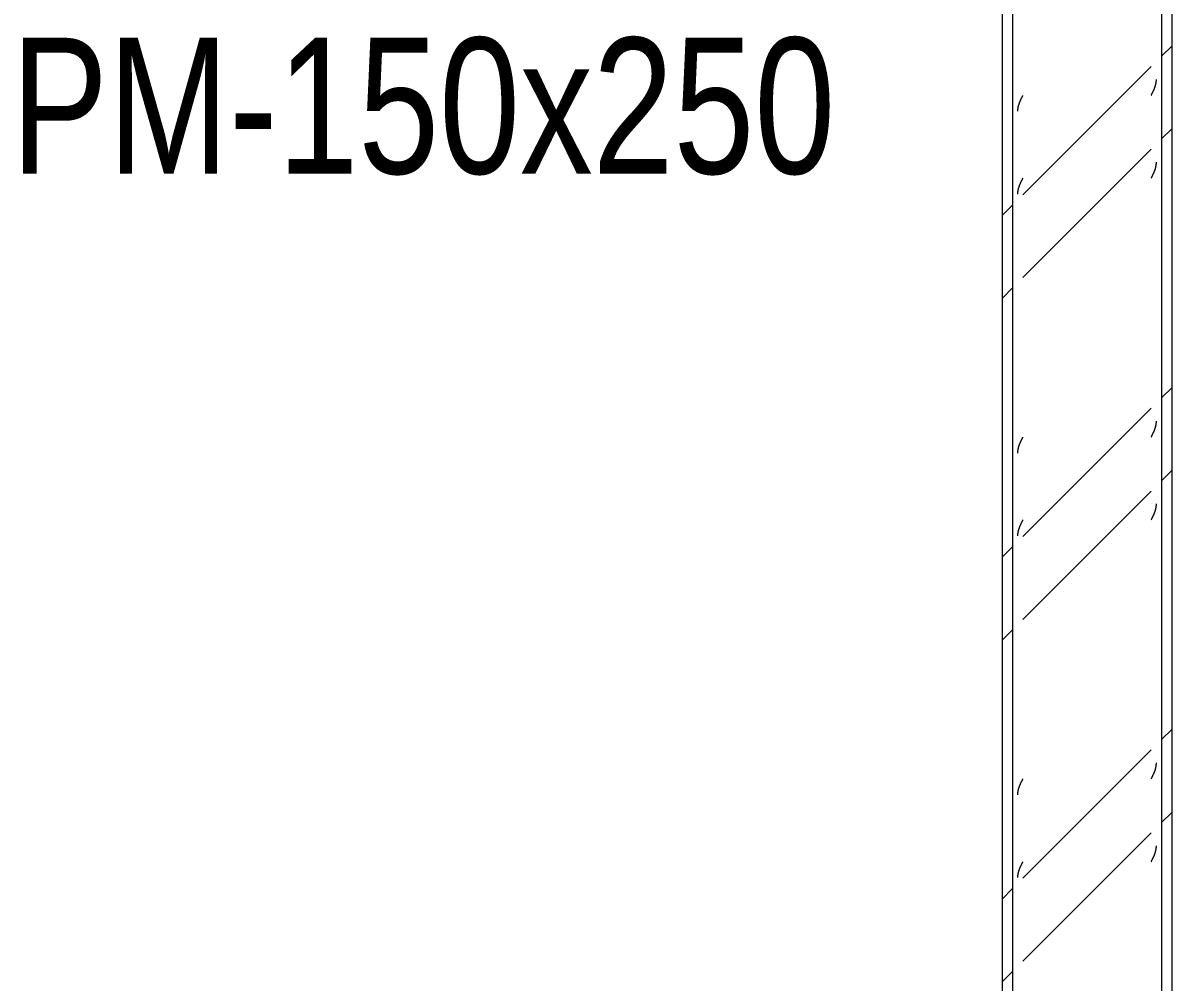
# Model space of a CAD drawing. Header units: centimetres. Extents: x -6111 to 13767, y -285 to 1600.
# Drawn here: x -5595.5 to -5426.3, y 370 to 511.2 of the extents above; entities that cross this region are included whole.
import ezdxf

# ---------------------------------------------------------------- set-up
doc = ezdxf.new("R2010")
doc.units = ezdxf.units.CM
doc.layers.add('S-COLS', color=7, linetype='Continuous', lineweight=9)
doc.layers.add('S-COLS-IDEN', color=7, linetype='Continuous', lineweight=9)
doc.styles.add('Century Gothic_2', font='GOTHIC.TTF', dxfattribs={"width": 0.8, "height": 20})
pattern_1 = [(45, (0, 0), (-25.14472, 25.14472), []), (45, (0, 38.1), (-25.14472, 25.14472), [])]

# ---------------------------------------------------------------- blocks, each defined once
blk = doc.blocks.new('FP_1-Elevación Eje 1')
at = {"layer": 'S-COLS', "color": 9, "true_color": 0xc0c0c0}
for p, q in [((-5428.69, 502.3), (-5428.68, 502.34)), ((-5428.68, 502.37), (-5428.67, 502.41)), ((-5428.68, 502.34), (-5428.68, 502.37)), ((-5428.67, 502.41), (-5428.66, 502.45)), ((-5428.66, 502.48), (-5428.65, 502.52)), ((-5428.66, 502.45), (-5428.66, 502.48)), ((-5428.65, 502.6), (-5428.64, 502.63)), ((-5428.65, 502.56), (-5428.65, 502.6)), ((-5428.65, 502.52), (-5428.65, 502.56)), ((-5428.64, 502.71), (-5428.63, 502.75)), ((-5428.64, 502.67), (-5428.64, 502.71)), ((-5428.64, 502.63), (-5428.64, 502.67)), ((-5428.63, 502.82), (-5428.63, 502.86)), ((-5428.63, 502.78), (-5428.63, 502.82)), ((-5428.63, 502.75), (-5428.63, 502.78)), ((-5429.34, 500.62), (-5429.32, 500.66)), ((-5429.32, 500.66), (-5429.31, 500.69)), ((-5429.31, 500.69), (-5429.29, 500.73)), ((-5429.29, 500.73), (-5429.27, 500.77)), ((-5429.27, 500.77), (-5429.25, 500.81)), ((-5429.25, 500.81), (-5429.23, 500.84)), ((-5429.23, 500.84), (-5429.21, 500.88)), ((-5429.21, 500.88), (-5429.19, 500.92)), ((-5429.19, 500.92), (-5429.18, 500.95)), ((-5429.18, 500.95), (-5429.16, 500.99)), ((-5429.16, 500.99), (-5429.14, 501.03)), ((-5429.14, 501.03), (-5429.12, 501.07)), ((-5429.12, 501.07), (-5429.11, 501.1)), ((-5429.11, 501.1), (-5429.09, 501.14)), ((-5429.09, 501.14), (-5429.07, 501.18)), ((-5429.07, 501.18), (-5429.05, 501.22)), ((-5429.05, 501.22), (-5429.04, 501.25)), ((-5429.04, 501.25), (-5429.02, 501.29)), ((-5429.02, 501.29), (-5429, 501.33)), ((-5429, 501.33), (-5428.99, 501.37)), ((-5428.99, 501.37), (-5428.97, 501.4)), ((-5428.97, 501.4), (-5428.96, 501.44)), ((-5428.96, 501.44), (-5428.94, 501.48)), ((-5428.94, 501.48), (-5428.93, 501.51)), ((-5428.93, 501.51), (-5428.91, 501.55)), ((-5428.91, 501.55), (-5428.9, 501.59)), ((-5428.9, 501.59), (-5428.88, 501.63)), ((-5428.88, 501.63), (-5428.87, 501.66)), ((-5428.87, 501.66), (-5428.86, 501.7)), ((-5428.86, 501.7), (-5428.84, 501.74)), ((-5428.84, 501.74), (-5428.83, 501.78)), ((-5428.83, 501.78), (-5428.82, 501.81)), ((-5428.82, 501.81), (-5428.81, 501.85)), ((-5428.81, 501.85), (-5428.79, 501.89)), ((-5428.79, 501.89), (-5428.78, 501.92)), ((-5428.78, 501.92), (-5428.77, 501.96)), ((-5428.77, 501.96), (-5428.76, 502)), ((-5428.76, 502), (-5428.75, 502.04)), ((-5428.75, 502.04), (-5428.74, 502.07)), ((-5428.74, 502.07), (-5428.73, 502.11)), ((-5428.73, 502.11), (-5428.72, 502.15)), ((-5428.72, 502.15), (-5428.71, 502.19)), ((-5428.71, 502.19), (-5428.7, 502.22)), ((-5428.7, 502.26), (-5428.69, 502.3)), ((-5428.7, 502.22), (-5428.7, 502.26)), ((-5429.4, 500.51), (-5429.38, 500.54)), ((-5429.38, 500.54), (-5429.36, 500.58)), ((-5429.36, 500.58), (-5429.34, 500.62)), ((-5428.64, 490.52), (-5428.63, 490.56)), ((-5428.64, 490.48), (-5428.64, 490.52)), ((-5428.63, 490.63), (-5428.63, 490.67)), ((-5428.63, 490.59), (-5428.63, 490.63)), ((-5428.63, 490.56), (-5428.63, 490.59)), ((-5429.18, 488.77), (-5429.16, 488.8)), ((-5429.16, 488.8), (-5429.14, 488.84)), ((-5429.14, 488.84), (-5429.12, 488.88)), ((-5429.12, 488.88), (-5429.11, 488.91)), ((-5429.11, 488.91), (-5429.09, 488.95)), ((-5429.09, 488.95), (-5429.07, 488.99)), ((-5429.07, 488.99), (-5429.05, 489.03)), ((-5429.05, 489.03), (-5429.04, 489.06)), ((-5429.04, 489.06), (-5429.02, 489.1)), ((-5429.02, 489.1), (-5429, 489.14)), ((-5429, 489.14), (-5428.99, 489.18)), ((-5428.99, 489.18), (-5428.97, 489.21)), ((-5428.97, 489.21), (-5428.96, 489.25)), ((-5428.96, 489.25), (-5428.94, 489.29)), ((-5428.94, 489.29), (-5428.93, 489.33)), ((-5428.93, 489.33), (-5428.91, 489.36)), ((-5428.91, 489.36), (-5428.9, 489.4)), ((-5428.9, 489.4), (-5428.88, 489.44)), ((-5428.88, 489.44), (-5428.87, 489.47)), ((-5428.87, 489.47), (-5428.86, 489.51)), ((-5428.86, 489.51), (-5428.84, 489.55)), ((-5428.84, 489.55), (-5428.83, 489.59)), ((-5428.83, 489.59), (-5428.82, 489.62)), ((-5428.82, 489.62), (-5428.81, 489.66)), ((-5428.81, 489.66), (-5428.79, 489.7)), ((-5428.79, 489.7), (-5428.78, 489.74)), ((-5428.78, 489.74), (-5428.77, 489.77)), ((-5428.77, 489.77), (-5428.76, 489.81)), ((-5428.76, 489.81), (-5428.75, 489.85)), ((-5428.75, 489.85), (-5428.74, 489.88)), ((-5428.74, 489.88), (-5428.73, 489.92)), ((-5428.73, 489.92), (-5428.72, 489.96)), ((-5428.72, 489.96), (-5428.71, 490)), ((-5428.71, 490), (-5428.7, 490.03)), ((-5428.7, 490.07), (-5428.69, 490.11)), ((-5428.7, 490.03), (-5428.7, 490.07)), ((-5428.69, 490.11), (-5428.68, 490.15)), ((-5428.68, 490.18), (-5428.67, 490.22)), ((-5428.68, 490.15), (-5428.68, 490.18)), ((-5428.67, 490.22), (-5428.66, 490.26)), ((-5428.66, 490.3), (-5428.65, 490.33)), ((-5428.66, 490.26), (-5428.66, 490.3)), ((-5428.65, 490.41), (-5428.64, 490.44)), ((-5428.65, 490.37), (-5428.65, 490.41)), ((-5428.65, 490.33), (-5428.65, 490.37)), ((-5428.64, 490.44), (-5428.64, 490.48)), ((-5429.4, 488.32), (-5429.38, 488.36)), ((-5429.38, 488.36), (-5429.36, 488.39)), ((-5429.36, 488.39), (-5429.34, 488.43)), ((-5429.34, 488.43), (-5429.32, 488.47)), ((-5429.32, 488.47), (-5429.31, 488.5)), ((-5429.31, 488.5), (-5429.29, 488.54)), ((-5429.29, 488.54), (-5429.27, 488.58)), ((-5429.27, 488.58), (-5429.25, 488.62)), ((-5429.25, 488.62), (-5429.23, 488.65)), ((-5429.23, 488.65), (-5429.21, 488.69)), ((-5429.21, 488.69), (-5429.19, 488.73)), ((-5429.19, 488.73), (-5429.18, 488.77)), ((-5428.81, 451.56), (-5428.79, 451.6)), ((-5428.79, 451.6), (-5428.78, 451.64)), ((-5428.78, 451.64), (-5428.77, 451.67)), ((-5428.77, 451.67), (-5428.76, 451.71)), ((-5428.76, 451.71), (-5428.75, 451.75)), ((-5428.75, 451.75), (-5428.74, 451.78)), ((-5428.74, 451.78), (-5428.73, 451.82)), ((-5428.73, 451.82), (-5428.72, 451.86)), ((-5428.72, 451.86), (-5428.71, 451.9)), ((-5428.71, 451.9), (-5428.7, 451.93)), ((-5428.7, 451.97), (-5428.69, 452.01)), ((-5428.7, 451.93), (-5428.7, 451.97)), ((-5428.69, 452.01), (-5428.68, 452.05)), ((-5428.68, 452.08), (-5428.67, 452.12)), ((-5428.68, 452.05), (-5428.68, 452.08)), ((-5428.67, 452.12), (-5428.66, 452.16)), ((-5428.66, 452.2), (-5428.65, 452.23)), ((-5428.66, 452.16), (-5428.66, 452.2)), ((-5428.65, 452.31), (-5428.64, 452.34)), ((-5428.65, 452.27), (-5428.65, 452.31)), ((-5428.65, 452.23), (-5428.65, 452.27)), ((-5428.64, 452.42), (-5428.63, 452.46)), ((-5428.64, 452.38), (-5428.64, 452.42)), ((-5428.64, 452.34), (-5428.64, 452.38)), ((-5428.63, 452.53), (-5428.63, 452.57)), ((-5428.63, 452.49), (-5428.63, 452.53)), ((-5428.63, 452.46), (-5428.63, 452.49)), ((-5429.4, 450.22), (-5429.38, 450.26)), ((-5429.38, 450.26), (-5429.36, 450.29)), ((-5429.36, 450.29), (-5429.34, 450.33)), ((-5429.34, 450.33), (-5429.32, 450.37)), ((-5429.32, 450.37), (-5429.31, 450.4)), ((-5429.31, 450.4), (-5429.29, 450.44)), ((-5429.29, 450.44), (-5429.27, 450.48)), ((-5429.27, 450.48), (-5429.25, 450.52)), ((-5429.25, 450.52), (-5429.23, 450.55)), ((-5429.23, 450.55), (-5429.21, 450.59)), ((-5429.21, 450.59), (-5429.19, 450.63)), ((-5429.19, 450.63), (-5429.18, 450.67)), ((-5429.18, 450.67), (-5429.16, 450.7)), ((-5429.16, 450.7), (-5429.14, 450.74)), ((-5429.14, 450.74), (-5429.12, 450.78)), ((-5429.12, 450.78), (-5429.11, 450.81)), ((-5429.11, 450.81), (-5429.09, 450.85)), ((-5429.09, 450.85), (-5429.07, 450.89)), ((-5429.07, 450.89), (-5429.05, 450.93)), ((-5429.05, 450.93), (-5429.04, 450.96)), ((-5429.04, 450.96), (-5429.02, 451)), ((-5429.02, 451), (-5429, 451.04)), ((-5429, 451.04), (-5428.99, 451.08)), ((-5428.99, 451.08), (-5428.97, 451.11)), ((-5428.97, 451.11), (-5428.96, 451.15)), ((-5428.96, 451.15), (-5428.94, 451.19)), ((-5428.94, 451.19), (-5428.93, 451.23)), ((-5428.93, 451.23), (-5428.91, 451.26)), ((-5428.91, 451.26), (-5428.9, 451.3)), ((-5428.9, 451.3), (-5428.88, 451.34)), ((-5428.88, 451.34), (-5428.87, 451.37)), ((-5428.87, 451.37), (-5428.86, 451.41)), ((-5428.86, 451.41), (-5428.84, 451.45)), ((-5428.84, 451.45), (-5428.83, 451.49)), ((-5428.83, 451.49), (-5428.82, 451.52)), ((-5428.82, 451.52), (-5428.81, 451.56)), ((-5428.7, 439.78), (-5428.69, 439.82)), ((-5428.7, 439.74), (-5428.7, 439.78)), ((-5428.69, 439.82), (-5428.68, 439.86)), ((-5428.68, 439.89), (-5428.67, 439.93)), ((-5428.68, 439.86), (-5428.68, 439.89)), ((-5428.67, 439.93), (-5428.66, 439.97)), ((-5428.66, 440.01), (-5428.65, 440.04)), ((-5428.66, 439.97), (-5428.66, 440.01)), ((-5428.65, 440.12), (-5428.64, 440.15)), ((-5428.65, 440.08), (-5428.65, 440.12)), ((-5428.65, 440.04), (-5428.65, 440.08)), ((-5428.64, 440.23), (-5428.63, 440.27)), ((-5428.64, 440.19), (-5428.64, 440.23)), ((-5428.64, 440.15), (-5428.64, 440.19)), ((-5428.63, 440.34), (-5428.63, 440.38)), ((-5428.63, 440.3), (-5428.63, 440.34)), ((-5428.63, 440.27), (-5428.63, 440.3)), ((-5429.4, 438.03), (-5429.38, 438.07)), ((-5429.38, 438.07), (-5429.36, 438.1)), ((-5429.36, 438.1), (-5429.34, 438.14)), ((-5429.34, 438.14), (-5429.32, 438.18)), ((-5429.32, 438.18), (-5429.31, 438.21)), ((-5429.31, 438.21), (-5429.29, 438.25)), ((-5429.29, 438.25), (-5429.27, 438.29)), ((-5429.27, 438.29), (-5429.25, 438.33)), ((-5429.25, 438.33), (-5429.23, 438.36)), ((-5429.23, 438.36), (-5429.21, 438.4)), ((-5429.21, 438.4), (-5429.19, 438.44)), ((-5429.19, 438.44), (-5429.18, 438.48)), ((-5429.18, 438.48), (-5429.16, 438.51)), ((-5429.16, 438.51), (-5429.14, 438.55)), ((-5429.14, 438.55), (-5429.12, 438.59)), ((-5429.12, 438.59), (-5429.11, 438.63)), ((-5429.11, 438.63), (-5429.09, 438.66)), ((-5429.09, 438.66), (-5429.07, 438.7)), ((-5429.07, 438.7), (-5429.05, 438.74)), ((-5429.05, 438.74), (-5429.04, 438.77)), ((-5429.04, 438.77), (-5429.02, 438.81)), ((-5429.02, 438.81), (-5429, 438.85)), ((-5429, 438.85), (-5428.99, 438.89)), ((-5428.99, 438.89), (-5428.97, 438.92)), ((-5428.97, 438.92), (-5428.96, 438.96)), ((-5428.96, 438.96), (-5428.94, 439)), ((-5428.94, 439), (-5428.93, 439.04)), ((-5428.93, 439.04), (-5428.91, 439.07)), ((-5428.91, 439.07), (-5428.9, 439.11)), ((-5428.9, 439.11), (-5428.88, 439.15)), ((-5428.88, 439.15), (-5428.87, 439.18)), ((-5428.87, 439.18), (-5428.86, 439.22)), ((-5428.86, 439.22), (-5428.84, 439.26)), ((-5428.84, 439.26), (-5428.83, 439.3)), ((-5428.83, 439.3), (-5428.82, 439.33)), ((-5428.82, 439.33), (-5428.81, 439.37)), ((-5428.81, 439.37), (-5428.79, 439.41)), ((-5428.79, 439.41), (-5428.78, 439.45)), ((-5428.78, 439.45), (-5428.77, 439.48)), ((-5428.77, 439.48), (-5428.76, 439.52)), ((-5428.76, 439.52), (-5428.75, 439.56)), ((-5428.75, 439.56), (-5428.74, 439.6)), ((-5428.74, 439.6), (-5428.73, 439.63)), ((-5428.73, 439.63), (-5428.72, 439.67)), ((-5428.72, 439.67), (-5428.71, 439.71)), ((-5428.71, 439.71), (-5428.7, 439.74)), ((-5428.97, 400.82), (-5428.96, 400.86)), ((-5428.96, 400.86), (-5428.94, 400.9)), ((-5428.94, 400.9), (-5428.93, 400.94)), ((-5428.93, 400.94), (-5428.91, 400.97)), ((-5428.91, 400.97), (-5428.9, 401.01)), ((-5428.9, 401.01), (-5428.88, 401.05)), ((-5428.88, 401.05), (-5428.87, 401.08)), ((-5428.87, 401.08), (-5428.86, 401.12)), ((-5428.86, 401.12), (-5428.84, 401.16)), ((-5428.84, 401.16), (-5428.83, 401.2)), ((-5428.83, 401.2), (-5428.82, 401.23)), ((-5428.82, 401.23), (-5428.81, 401.27)), ((-5428.81, 401.27), (-5428.79, 401.31)), ((-5428.79, 401.31), (-5428.78, 401.35)), ((-5428.78, 401.35), (-5428.77, 401.38)), ((-5428.77, 401.38), (-5428.76, 401.42)), ((-5428.76, 401.42), (-5428.75, 401.46)), ((-5428.75, 401.46), (-5428.74, 401.5)), ((-5428.74, 401.5), (-5428.73, 401.53)), ((-5428.73, 401.53), (-5428.72, 401.57)), ((-5428.72, 401.57), (-5428.71, 401.61)), ((-5428.71, 401.61), (-5428.7, 401.64)), ((-5428.7, 401.68), (-5428.69, 401.72)), ((-5428.7, 401.64), (-5428.7, 401.68)), ((-5428.69, 401.72), (-5428.68, 401.76)), ((-5428.68, 401.79), (-5428.67, 401.83)), ((-5428.68, 401.76), (-5428.68, 401.79)), ((-5428.67, 401.83), (-5428.66, 401.87)), ((-5428.66, 401.91), (-5428.65, 401.94)), ((-5428.66, 401.87), (-5428.66, 401.91)), ((-5428.65, 402.02), (-5428.64, 402.05)), ((-5428.65, 401.98), (-5428.65, 402.02)), ((-5428.65, 401.94), (-5428.65, 401.98)), ((-5428.64, 402.13), (-5428.63, 402.17)), ((-5428.64, 402.09), (-5428.64, 402.13)), ((-5428.64, 402.05), (-5428.64, 402.09)), ((-5428.63, 402.24), (-5428.63, 402.28)), ((-5428.63, 402.2), (-5428.63, 402.24)), ((-5428.63, 402.17), (-5428.63, 402.2)), ((-5429.4, 399.93), (-5429.38, 399.97)), ((-5429.38, 399.97), (-5429.36, 400)), ((-5429.36, 400), (-5429.34, 400.04)), ((-5429.34, 400.04), (-5429.32, 400.08)), ((-5429.32, 400.08), (-5429.31, 400.11)), ((-5429.31, 400.11), (-5429.29, 400.15)), ((-5429.29, 400.15), (-5429.27, 400.19)), ((-5429.27, 400.19), (-5429.25, 400.23)), ((-5429.25, 400.23), (-5429.23, 400.26)), ((-5429.23, 400.26), (-5429.21, 400.3)), ((-5429.21, 400.3), (-5429.19, 400.34)), ((-5429.19, 400.34), (-5429.18, 400.38)), ((-5429.18, 400.38), (-5429.16, 400.41)), ((-5429.16, 400.41), (-5429.14, 400.45)), ((-5429.14, 400.45), (-5429.12, 400.49)), ((-5429.12, 400.49), (-5429.11, 400.53)), ((-5429.11, 400.53), (-5429.09, 400.56)), ((-5429.09, 400.56), (-5429.07, 400.6)), ((-5429.07, 400.6), (-5429.05, 400.64)), ((-5429.05, 400.64), (-5429.04, 400.67)), ((-5429.04, 400.67), (-5429.02, 400.71)), ((-5429.02, 400.71), (-5429, 400.75)), ((-5429, 400.75), (-5428.99, 400.79)), ((-5428.99, 400.79), (-5428.97, 400.82)), ((-5428.83, 389.01), (-5428.82, 389.04)), ((-5428.82, 389.04), (-5428.81, 389.08)), ((-5428.81, 389.08), (-5428.79, 389.12)), ((-5428.79, 389.12), (-5428.78, 389.16)), ((-5428.78, 389.16), (-5428.77, 389.19)), ((-5428.77, 389.19), (-5428.76, 389.23)), ((-5428.76, 389.23), (-5428.75, 389.27)), ((-5428.75, 389.27), (-5428.74, 389.31)), ((-5428.74, 389.31), (-5428.73, 389.34)), ((-5428.73, 389.34), (-5428.72, 389.38)), ((-5428.72, 389.38), (-5428.71, 389.42)), ((-5428.71, 389.42), (-5428.7, 389.46)), ((-5428.7, 389.49), (-5428.69, 389.53)), ((-5428.7, 389.46), (-5428.7, 389.49)), ((-5428.69, 389.53), (-5428.68, 389.57)), ((-5428.68, 389.6), (-5428.67, 389.64)), ((-5428.68, 389.57), (-5428.68, 389.6)), ((-5428.67, 389.64), (-5428.66, 389.68)), ((-5428.66, 389.72), (-5428.65, 389.75)), ((-5428.66, 389.68), (-5428.66, 389.72)), ((-5428.65, 389.83), (-5428.64, 389.87)), ((-5428.65, 389.79), (-5428.65, 389.83)), ((-5428.65, 389.75), (-5428.65, 389.79)), ((-5428.64, 389.94), (-5428.63, 389.98)), ((-5428.64, 389.9), (-5428.64, 389.94)), ((-5428.64, 389.87), (-5428.64, 389.9)), ((-5428.63, 390.05), (-5428.63, 390.09)), ((-5428.63, 390.01), (-5428.63, 390.05)), ((-5428.63, 389.98), (-5428.63, 390.01)), ((-5429.4, 387.74), (-5429.38, 387.78)), ((-5429.38, 387.78), (-5429.36, 387.81)), ((-5429.36, 387.81), (-5429.34, 387.85)), ((-5429.34, 387.85), (-5429.32, 387.89)), ((-5429.32, 387.89), (-5429.31, 387.93)), ((-5429.31, 387.93), (-5429.29, 387.96)), ((-5429.29, 387.96), (-5429.27, 388)), ((-5429.27, 388), (-5429.25, 388.04)), ((-5429.25, 388.04), (-5429.23, 388.07)), ((-5429.23, 388.07), (-5429.21, 388.11)), ((-5429.21, 388.11), (-5429.19, 388.15)), ((-5429.19, 388.15), (-5429.18, 388.19)), ((-5429.18, 388.19), (-5429.16, 388.22)), ((-5429.16, 388.22), (-5429.14, 388.26)), ((-5429.14, 388.26), (-5429.12, 388.3)), ((-5429.12, 388.3), (-5429.11, 388.34)), ((-5429.11, 388.34), (-5429.09, 388.37)), ((-5429.09, 388.37), (-5429.07, 388.41)), ((-5429.07, 388.41), (-5429.05, 388.45)), ((-5429.05, 388.45), (-5429.04, 388.49)), ((-5429.04, 388.49), (-5429.02, 388.52)), ((-5429.02, 388.52), (-5429, 388.56)), ((-5429, 388.56), (-5428.99, 388.6)), ((-5428.99, 388.6), (-5428.97, 388.63)), ((-5428.97, 388.63), (-5428.96, 388.67)), ((-5428.96, 388.67), (-5428.94, 388.71)), ((-5428.94, 388.71), (-5428.93, 388.75)), ((-5428.93, 388.75), (-5428.91, 388.78)), ((-5428.91, 388.78), (-5428.9, 388.82)), ((-5428.9, 388.82), (-5428.88, 388.86)), ((-5428.88, 388.86), (-5428.87, 388.9)), ((-5428.87, 388.9), (-5428.86, 388.93)), ((-5428.86, 388.93), (-5428.84, 388.97)), ((-5428.84, 388.97), (-5428.83, 389.01))]:
    blk.add_line(p, q, dxfattribs=at)
blk = doc.blocks.new('FP_2-Elevación Eje 1')
at = {"layer": 'S-COLS', "color": 9, "true_color": 0xc0c0c0}
for p, q in [((-5448.94, 498.94), (-5448.93, 498.98)), ((-5448.93, 498.98), (-5448.92, 499.02)), ((-5448.92, 499.02), (-5448.91, 499.05)), ((-5448.91, 499.05), (-5448.9, 499.09)), ((-5448.9, 499.09), (-5448.89, 499.13)), ((-5448.89, 499.13), (-5448.87, 499.16)), ((-5448.87, 499.16), (-5448.86, 499.2)), ((-5448.86, 499.2), (-5448.85, 499.24)), ((-5448.85, 499.24), (-5448.84, 499.28)), ((-5448.84, 499.28), (-5448.82, 499.31)), ((-5448.82, 499.31), (-5448.81, 499.35)), ((-5448.81, 499.35), (-5448.8, 499.39)), ((-5448.8, 499.39), (-5448.78, 499.43)), ((-5448.78, 499.43), (-5448.77, 499.46)), ((-5448.77, 499.46), (-5448.75, 499.5)), ((-5448.75, 499.5), (-5448.74, 499.54)), ((-5448.74, 499.54), (-5448.72, 499.57)), ((-5448.72, 499.57), (-5448.71, 499.61)), ((-5448.71, 499.61), (-5448.69, 499.65)), ((-5448.69, 499.65), (-5448.67, 499.69)), ((-5448.67, 499.69), (-5448.66, 499.72)), ((-5448.66, 499.72), (-5448.64, 499.76)), ((-5448.64, 499.76), (-5448.62, 499.8)), ((-5448.62, 499.8), (-5448.61, 499.84)), ((-5448.61, 499.84), (-5448.59, 499.87)), ((-5448.59, 499.87), (-5448.57, 499.91)), ((-5448.57, 499.91), (-5448.56, 499.95)), ((-5448.56, 499.95), (-5448.54, 499.99)), ((-5448.54, 499.99), (-5448.52, 500.02)), ((-5448.52, 500.02), (-5448.5, 500.06)), ((-5448.5, 500.06), (-5448.48, 500.1)), ((-5448.48, 500.1), (-5448.47, 500.13)), ((-5448.47, 500.13), (-5448.45, 500.17)), ((-5448.45, 500.17), (-5448.43, 500.21)), ((-5448.43, 500.21), (-5448.41, 500.25)), ((-5448.41, 500.25), (-5448.39, 500.28)), ((-5448.39, 500.28), (-5448.37, 500.32)), ((-5448.37, 500.32), (-5448.35, 500.36)), ((-5448.35, 500.36), (-5448.34, 500.4)), ((-5448.34, 500.4), (-5448.32, 500.43)), ((-5448.32, 500.43), (-5448.3, 500.47)), ((-5448.3, 500.47), (-5448.28, 500.51)), ((-5449.05, 498.23), (-5449.04, 498.27)), ((-5449.05, 498.19), (-5449.05, 498.23)), ((-5449.05, 498.16), (-5449.05, 498.19)), ((-5449.04, 498.38), (-5449.03, 498.42)), ((-5449.04, 498.34), (-5449.04, 498.38)), ((-5449.04, 498.31), (-5449.04, 498.34)), ((-5449.04, 498.27), (-5449.04, 498.31)), ((-5449.03, 498.46), (-5449.02, 498.49)), ((-5449.03, 498.42), (-5449.03, 498.46)), ((-5449.02, 498.53), (-5449.01, 498.57)), ((-5449.02, 498.49), (-5449.02, 498.53)), ((-5449.01, 498.6), (-5449, 498.64)), ((-5449.01, 498.57), (-5449.01, 498.6)), ((-5449, 498.68), (-5448.99, 498.72)), ((-5449, 498.64), (-5449, 498.68)), ((-5448.99, 498.72), (-5448.98, 498.75)), ((-5448.98, 498.75), (-5448.97, 498.79)), ((-5448.97, 498.83), (-5448.96, 498.87)), ((-5448.97, 498.79), (-5448.97, 498.83)), ((-5448.96, 498.87), (-5448.95, 498.9)), ((-5448.95, 498.9), (-5448.94, 498.94)), ((-5448.84, 487.09), (-5448.82, 487.12)), ((-5448.82, 487.12), (-5448.81, 487.16)), ((-5448.81, 487.16), (-5448.8, 487.2)), ((-5448.8, 487.2), (-5448.78, 487.24)), ((-5448.78, 487.24), (-5448.77, 487.27)), ((-5448.77, 487.27), (-5448.75, 487.31)), ((-5448.75, 487.31), (-5448.74, 487.35)), ((-5448.74, 487.35), (-5448.72, 487.39)), ((-5448.72, 487.39), (-5448.71, 487.42)), ((-5448.71, 487.42), (-5448.69, 487.46)), ((-5448.69, 487.46), (-5448.67, 487.5)), ((-5448.67, 487.5), (-5448.66, 487.53)), ((-5448.66, 487.53), (-5448.64, 487.57)), ((-5448.64, 487.57), (-5448.62, 487.61)), ((-5448.62, 487.61), (-5448.61, 487.65)), ((-5448.61, 487.65), (-5448.59, 487.68)), ((-5448.59, 487.68), (-5448.57, 487.72)), ((-5448.57, 487.72), (-5448.56, 487.76)), ((-5448.56, 487.76), (-5448.54, 487.8)), ((-5448.54, 487.8), (-5448.52, 487.83)), ((-5448.52, 487.83), (-5448.5, 487.87)), ((-5448.5, 487.87), (-5448.48, 487.91)), ((-5448.48, 487.91), (-5448.47, 487.94)), ((-5448.47, 487.94), (-5448.45, 487.98)), ((-5448.45, 487.98), (-5448.43, 488.02)), ((-5448.43, 488.02), (-5448.41, 488.06)), ((-5448.41, 488.06), (-5448.39, 488.09)), ((-5448.39, 488.09), (-5448.37, 488.13)), ((-5448.37, 488.13), (-5448.35, 488.17)), ((-5448.35, 488.17), (-5448.34, 488.21)), ((-5448.34, 488.21), (-5448.32, 488.24)), ((-5448.32, 488.24), (-5448.3, 488.28)), ((-5448.3, 488.28), (-5448.28, 488.32)), ((-5449.05, 486.04), (-5449.04, 486.08)), ((-5449.05, 486), (-5449.05, 486.04)), ((-5449.05, 485.97), (-5449.05, 486)), ((-5449.04, 486.19), (-5449.03, 486.23)), ((-5449.04, 486.15), (-5449.04, 486.19)), ((-5449.04, 486.12), (-5449.04, 486.15)), ((-5449.04, 486.08), (-5449.04, 486.12)), ((-5449.03, 486.27), (-5449.02, 486.3)), ((-5449.03, 486.23), (-5449.03, 486.27)), ((-5449.02, 486.34), (-5449.01, 486.38)), ((-5449.02, 486.3), (-5449.02, 486.34)), ((-5449.01, 486.42), (-5449, 486.45)), ((-5449.01, 486.38), (-5449.01, 486.42)), ((-5449, 486.49), (-5448.99, 486.53)), ((-5449, 486.45), (-5449, 486.49)), ((-5448.99, 486.53), (-5448.98, 486.56)), ((-5448.98, 486.56), (-5448.97, 486.6)), ((-5448.97, 486.64), (-5448.96, 486.68)), ((-5448.97, 486.6), (-5448.97, 486.64)), ((-5448.96, 486.68), (-5448.95, 486.71)), ((-5448.95, 486.71), (-5448.94, 486.75)), ((-5448.94, 486.75), (-5448.93, 486.79)), ((-5448.93, 486.79), (-5448.92, 486.83)), ((-5448.92, 486.83), (-5448.91, 486.86)), ((-5448.91, 486.86), (-5448.9, 486.9)), ((-5448.9, 486.9), (-5448.89, 486.94)), ((-5448.89, 486.94), (-5448.87, 486.97)), ((-5448.87, 486.97), (-5448.86, 487.01)), ((-5448.86, 487.01), (-5448.85, 487.05)), ((-5448.85, 487.05), (-5448.84, 487.09)), ((-5448.45, 449.88), (-5448.43, 449.92)), ((-5448.43, 449.92), (-5448.41, 449.96)), ((-5448.41, 449.96), (-5448.39, 449.99)), ((-5448.39, 449.99), (-5448.37, 450.03)), ((-5448.37, 450.03), (-5448.35, 450.07)), ((-5448.35, 450.07), (-5448.34, 450.11)), ((-5448.34, 450.11), (-5448.32, 450.14)), ((-5448.32, 450.14), (-5448.3, 450.18)), ((-5448.3, 450.18), (-5448.28, 450.22)), ((-5449.02, 448.24), (-5449.01, 448.28)), ((-5449.02, 448.2), (-5449.02, 448.24)), ((-5449.01, 448.32), (-5449, 448.35)), ((-5449.01, 448.28), (-5449.01, 448.32)), ((-5449, 448.39), (-5448.99, 448.43)), ((-5449, 448.35), (-5449, 448.39)), ((-5448.99, 448.43), (-5448.98, 448.46)), ((-5448.98, 448.46), (-5448.97, 448.5)), ((-5448.97, 448.54), (-5448.96, 448.58)), ((-5448.97, 448.5), (-5448.97, 448.54)), ((-5448.96, 448.58), (-5448.95, 448.61)), ((-5448.95, 448.61), (-5448.94, 448.65)), ((-5448.94, 448.65), (-5448.93, 448.69)), ((-5448.93, 448.69), (-5448.92, 448.73)), ((-5448.92, 448.73), (-5448.91, 448.76)), ((-5448.91, 448.76), (-5448.9, 448.8)), ((-5448.9, 448.8), (-5448.89, 448.84)), ((-5448.89, 448.84), (-5448.87, 448.87)), ((-5448.87, 448.87), (-5448.86, 448.91)), ((-5448.86, 448.91), (-5448.85, 448.95)), ((-5448.85, 448.95), (-5448.84, 448.99)), ((-5448.84, 448.99), (-5448.82, 449.02)), ((-5448.82, 449.02), (-5448.81, 449.06)), ((-5448.81, 449.06), (-5448.8, 449.1)), ((-5448.8, 449.1), (-5448.78, 449.14)), ((-5448.78, 449.14), (-5448.77, 449.17)), ((-5448.77, 449.17), (-5448.75, 449.21)), ((-5448.75, 449.21), (-5448.74, 449.25)), ((-5448.74, 449.25), (-5448.72, 449.29)), ((-5448.72, 449.29), (-5448.71, 449.32)), ((-5448.71, 449.32), (-5448.69, 449.36)), ((-5448.69, 449.36), (-5448.67, 449.4)), ((-5448.67, 449.4), (-5448.66, 449.43)), ((-5448.66, 449.43), (-5448.64, 449.47)), ((-5448.64, 449.47), (-5448.62, 449.51)), ((-5448.62, 449.51), (-5448.61, 449.55)), ((-5448.61, 449.55), (-5448.59, 449.58)), ((-5448.59, 449.58), (-5448.57, 449.62)), ((-5448.57, 449.62), (-5448.56, 449.66)), ((-5448.56, 449.66), (-5448.54, 449.7)), ((-5448.54, 449.7), (-5448.52, 449.73)), ((-5448.52, 449.73), (-5448.5, 449.77)), ((-5448.5, 449.77), (-5448.48, 449.81)), ((-5448.48, 449.81), (-5448.47, 449.84)), ((-5448.47, 449.84), (-5448.45, 449.88)), ((-5449.05, 447.94), (-5449.04, 447.98)), ((-5449.05, 447.9), (-5449.05, 447.94)), ((-5449.05, 447.87), (-5449.05, 447.9)), ((-5449.04, 448.09), (-5449.03, 448.13)), ((-5449.04, 448.05), (-5449.04, 448.09)), ((-5449.04, 448.02), (-5449.04, 448.05)), ((-5449.04, 447.98), (-5449.04, 448.02)), ((-5449.03, 448.17), (-5449.02, 448.2)), ((-5449.03, 448.13), (-5449.03, 448.17)), ((-5448.97, 436.35), (-5448.96, 436.39)), ((-5448.96, 436.39), (-5448.95, 436.42)), ((-5448.95, 436.42), (-5448.94, 436.46)), ((-5448.94, 436.46), (-5448.93, 436.5)), ((-5448.93, 436.5), (-5448.92, 436.54)), ((-5448.92, 436.54), (-5448.91, 436.57)), ((-5448.91, 436.57), (-5448.9, 436.61)), ((-5448.9, 436.61), (-5448.89, 436.65)), ((-5448.89, 436.65), (-5448.87, 436.69)), ((-5448.87, 436.69), (-5448.86, 436.72)), ((-5448.86, 436.72), (-5448.85, 436.76)), ((-5448.85, 436.76), (-5448.84, 436.8)), ((-5448.84, 436.8), (-5448.82, 436.83)), ((-5448.82, 436.83), (-5448.81, 436.87)), ((-5448.81, 436.87), (-5448.8, 436.91)), ((-5448.8, 436.91), (-5448.78, 436.95)), ((-5448.78, 436.95), (-5448.77, 436.98)), ((-5448.77, 436.98), (-5448.75, 437.02)), ((-5448.75, 437.02), (-5448.74, 437.06)), ((-5448.74, 437.06), (-5448.72, 437.1)), ((-5448.72, 437.1), (-5448.71, 437.13)), ((-5448.71, 437.13), (-5448.69, 437.17)), ((-5448.69, 437.17), (-5448.67, 437.21)), ((-5448.67, 437.21), (-5448.66, 437.24)), ((-5448.66, 437.24), (-5448.64, 437.28)), ((-5448.64, 437.28), (-5448.62, 437.32)), ((-5448.62, 437.32), (-5448.61, 437.36)), ((-5448.61, 437.36), (-5448.59, 437.39)), ((-5448.59, 437.39), (-5448.57, 437.43)), ((-5448.57, 437.43), (-5448.56, 437.47)), ((-5448.56, 437.47), (-5448.54, 437.51)), ((-5448.54, 437.51), (-5448.52, 437.54)), ((-5448.52, 437.54), (-5448.5, 437.58)), ((-5448.5, 437.58), (-5448.48, 437.62)), ((-5448.48, 437.62), (-5448.47, 437.66)), ((-5448.47, 437.66), (-5448.45, 437.69)), ((-5448.45, 437.69), (-5448.43, 437.73)), ((-5448.43, 437.73), (-5448.41, 437.77)), ((-5448.41, 437.77), (-5448.39, 437.8)), ((-5448.39, 437.8), (-5448.37, 437.84)), ((-5448.37, 437.84), (-5448.35, 437.88)), ((-5448.35, 437.88), (-5448.34, 437.92)), ((-5448.34, 437.92), (-5448.32, 437.95)), ((-5448.32, 437.95), (-5448.3, 437.99)), ((-5448.3, 437.99), (-5448.28, 438.03)), ((-5449.05, 435.75), (-5449.04, 435.79)), ((-5449.05, 435.72), (-5449.05, 435.75)), ((-5449.05, 435.68), (-5449.05, 435.72)), ((-5449.04, 435.9), (-5449.03, 435.94)), ((-5449.04, 435.86), (-5449.04, 435.9)), ((-5449.04, 435.83), (-5449.04, 435.86)), ((-5449.04, 435.79), (-5449.04, 435.83)), ((-5449.03, 435.98), (-5449.02, 436.01)), ((-5449.03, 435.94), (-5449.03, 435.98)), ((-5449.02, 436.05), (-5449.01, 436.09)), ((-5449.02, 436.01), (-5449.02, 436.05)), ((-5449.01, 436.13), (-5449, 436.16)), ((-5449.01, 436.09), (-5449.01, 436.13)), ((-5449, 436.2), (-5448.99, 436.24)), ((-5449, 436.16), (-5449, 436.2)), ((-5448.99, 436.24), (-5448.98, 436.28)), ((-5448.98, 436.28), (-5448.97, 436.31)), ((-5448.97, 436.31), (-5448.97, 436.35)), ((-5448.66, 399.14), (-5448.64, 399.18)), ((-5448.64, 399.18), (-5448.62, 399.22)), ((-5448.62, 399.22), (-5448.61, 399.26)), ((-5448.61, 399.26), (-5448.59, 399.29)), ((-5448.59, 399.29), (-5448.57, 399.33)), ((-5448.57, 399.33), (-5448.56, 399.37)), ((-5448.56, 399.37), (-5448.54, 399.41)), ((-5448.54, 399.41), (-5448.52, 399.44)), ((-5448.52, 399.44), (-5448.5, 399.48)), ((-5448.5, 399.48), (-5448.48, 399.52)), ((-5448.48, 399.52), (-5448.47, 399.56)), ((-5448.47, 399.56), (-5448.45, 399.59)), ((-5448.45, 399.59), (-5448.43, 399.63)), ((-5448.43, 399.63), (-5448.41, 399.67)), ((-5448.41, 399.67), (-5448.39, 399.7)), ((-5448.39, 399.7), (-5448.37, 399.74)), ((-5448.37, 399.74), (-5448.35, 399.78)), ((-5448.35, 399.78), (-5448.34, 399.82)), ((-5448.34, 399.82), (-5448.32, 399.85)), ((-5448.32, 399.85), (-5448.3, 399.89)), ((-5448.3, 399.89), (-5448.28, 399.93)), ((-5449.05, 397.65), (-5449.04, 397.69)), ((-5449.05, 397.62), (-5449.05, 397.65)), ((-5449.05, 397.58), (-5449.05, 397.62)), ((-5449.04, 397.8), (-5449.03, 397.84)), ((-5449.04, 397.76), (-5449.04, 397.8)), ((-5449.04, 397.73), (-5449.04, 397.76)), ((-5449.04, 397.69), (-5449.04, 397.73)), ((-5449.03, 397.88), (-5449.02, 397.91)), ((-5449.03, 397.84), (-5449.03, 397.88)), ((-5449.02, 397.95), (-5449.01, 397.99)), ((-5449.02, 397.91), (-5449.02, 397.95)), ((-5449.01, 398.03), (-5449, 398.06)), ((-5449.01, 397.99), (-5449.01, 398.03)), ((-5449, 398.1), (-5448.99, 398.14)), ((-5449, 398.06), (-5449, 398.1)), ((-5448.99, 398.14), (-5448.98, 398.18)), ((-5448.98, 398.18), (-5448.97, 398.21)), ((-5448.97, 398.25), (-5448.96, 398.29)), ((-5448.97, 398.21), (-5448.97, 398.25)), ((-5448.96, 398.29), (-5448.95, 398.32)), ((-5448.95, 398.32), (-5448.94, 398.36)), ((-5448.94, 398.36), (-5448.93, 398.4)), ((-5448.93, 398.4), (-5448.92, 398.44)), ((-5448.92, 398.44), (-5448.91, 398.47)), ((-5448.91, 398.47), (-5448.9, 398.51)), ((-5448.9, 398.51), (-5448.89, 398.55)), ((-5448.89, 398.55), (-5448.87, 398.59)), ((-5448.87, 398.59), (-5448.86, 398.62)), ((-5448.86, 398.62), (-5448.85, 398.66)), ((-5448.85, 398.66), (-5448.84, 398.7)), ((-5448.84, 398.7), (-5448.82, 398.73)), ((-5448.82, 398.73), (-5448.81, 398.77)), ((-5448.81, 398.77), (-5448.8, 398.81)), ((-5448.8, 398.81), (-5448.78, 398.85)), ((-5448.78, 398.85), (-5448.77, 398.88)), ((-5448.77, 398.88), (-5448.75, 398.92)), ((-5448.75, 398.92), (-5448.74, 398.96)), ((-5448.74, 398.96), (-5448.72, 399)), ((-5448.72, 399), (-5448.71, 399.03)), ((-5448.71, 399.03), (-5448.69, 399.07)), ((-5448.69, 399.07), (-5448.67, 399.11)), ((-5448.67, 399.11), (-5448.66, 399.14)), ((-5448.5, 387.29), (-5448.48, 387.33)), ((-5448.48, 387.33), (-5448.47, 387.37)), ((-5448.47, 387.37), (-5448.45, 387.4)), ((-5448.45, 387.4), (-5448.43, 387.44)), ((-5448.43, 387.44), (-5448.41, 387.48)), ((-5448.41, 387.48), (-5448.39, 387.52)), ((-5448.39, 387.52), (-5448.37, 387.55)), ((-5448.37, 387.55), (-5448.35, 387.59)), ((-5448.35, 387.59), (-5448.34, 387.63)), ((-5448.34, 387.63), (-5448.32, 387.66)), ((-5448.32, 387.66), (-5448.3, 387.7)), ((-5448.3, 387.7), (-5448.28, 387.74)), ((-5449.04, 385.61), (-5449.03, 385.65)), ((-5449.03, 385.69), (-5449.02, 385.72)), ((-5449.03, 385.65), (-5449.03, 385.69)), ((-5449.02, 385.76), (-5449.01, 385.8)), ((-5449.02, 385.72), (-5449.02, 385.76)), ((-5449.01, 385.84), (-5449, 385.87)), ((-5449.01, 385.8), (-5449.01, 385.84)), ((-5449, 385.91), (-5448.99, 385.95)), ((-5449, 385.87), (-5449, 385.91)), ((-5448.99, 385.95), (-5448.98, 385.99)), ((-5448.98, 385.99), (-5448.97, 386.02)), ((-5448.97, 386.06), (-5448.96, 386.1)), ((-5448.97, 386.02), (-5448.97, 386.06)), ((-5448.96, 386.1), (-5448.95, 386.13)), ((-5448.95, 386.13), (-5448.94, 386.17)), ((-5448.94, 386.17), (-5448.93, 386.21)), ((-5448.93, 386.21), (-5448.92, 386.25)), ((-5448.92, 386.25), (-5448.91, 386.28)), ((-5448.91, 386.28), (-5448.9, 386.32)), ((-5448.9, 386.32), (-5448.89, 386.36)), ((-5448.89, 386.36), (-5448.87, 386.4)), ((-5448.87, 386.4), (-5448.86, 386.43)), ((-5448.86, 386.43), (-5448.85, 386.47)), ((-5448.85, 386.47), (-5448.84, 386.51)), ((-5448.84, 386.51), (-5448.82, 386.55)), ((-5448.82, 386.55), (-5448.81, 386.58)), ((-5448.81, 386.58), (-5448.8, 386.62)), ((-5448.8, 386.62), (-5448.78, 386.66)), ((-5448.78, 386.66), (-5448.77, 386.69)), ((-5448.77, 386.69), (-5448.75, 386.73)), ((-5448.75, 386.73), (-5448.74, 386.77)), ((-5448.74, 386.77), (-5448.72, 386.81)), ((-5448.72, 386.81), (-5448.71, 386.84)), ((-5448.71, 386.84), (-5448.69, 386.88)), ((-5448.69, 386.88), (-5448.67, 386.92)), ((-5448.67, 386.92), (-5448.66, 386.96)), ((-5448.66, 386.96), (-5448.64, 386.99)), ((-5448.64, 386.99), (-5448.62, 387.03)), ((-5448.62, 387.03), (-5448.61, 387.07)), ((-5448.61, 387.07), (-5448.59, 387.1)), ((-5448.59, 387.1), (-5448.57, 387.14)), ((-5448.57, 387.14), (-5448.56, 387.18)), ((-5448.56, 387.18), (-5448.54, 387.22)), ((-5448.54, 387.22), (-5448.52, 387.25)), ((-5448.52, 387.25), (-5448.5, 387.29)), ((-5449.05, 385.46), (-5449.04, 385.5)), ((-5449.05, 385.43), (-5449.05, 385.46)), ((-5449.05, 385.39), (-5449.05, 385.43)), ((-5449.04, 385.58), (-5449.04, 385.61)), ((-5449.04, 385.54), (-5449.04, 385.58)), ((-5449.04, 385.5), (-5449.04, 385.54))]:
    blk.add_line(p, q, dxfattribs=at)

msp = doc.modelspace()

# ---------------------------------------------------------------- hatches: boundary and pattern name
at = {"layer": 'S-COLS', "true_color": 0xc0c0c0}
h = msp.add_hatch(dxfattribs=at)
h.set_pattern_fill('FP_2', color=9, style=0, pattern_type=2)
h.set_pattern_definition(pattern_1)
h.paths.add_polyline_path([(-5449.799, 46.025), (-5449.799, 955.53), (-5451.339, 955.53), (-5451.339, 46.025)])
h = msp.add_hatch(dxfattribs=at)
h.set_pattern_fill('FP_2', color=9, style=0, pattern_type=2)
h.set_pattern_definition(pattern_1)
h.paths.add_polyline_path([(-5429.782, 46.025), (-5429.399, 46.025), (-5429.399, 955.53), (-5448.279, 955.53), (-5448.279, 46.025)])
h = msp.add_hatch(dxfattribs=at)
h.set_pattern_fill('FP_2', color=9, style=0, pattern_type=2)
h.set_pattern_definition(pattern_1)
h.paths.add_polyline_path([(-5426.339, 46.025), (-5426.339, 955.53), (-5427.879, 955.53), (-5427.879, 46.025)])

# ---------------------------------------------------------------- linework, layer by layer
at = {"layer": 'S-COLS'}
for p, q in [((-5451.339, 955.53), (-5451.339, 46.025)), ((-5449.799, 955.53), (-5449.799, 46.025)), ((-5427.879, 955.53), (-5427.879, 46.025)), ((-5426.339, 46.025), (-5426.339, 955.53))]:
    msp.add_line(p, q, dxfattribs=at)

# ---------------------------------------------------------------- block references
for name in ['FP_1-Elevación Eje 1', 'FP_2-Elevación Eje 1']:
    msp.add_blockref(name, (0, 0), dxfattribs=at)

# ---------------------------------------------------------------- texts
at = {"layer": 'S-COLS-IDEN', "insert": (-5597.23, 508.983), "char_height": 20, "width": 157.13075, "attachment_point": 1, "style": 'Century Gothic_2'}
msp.add_mtext('PM-150x250', dxfattribs=at)

doc.saveas('drawing.dxf')
